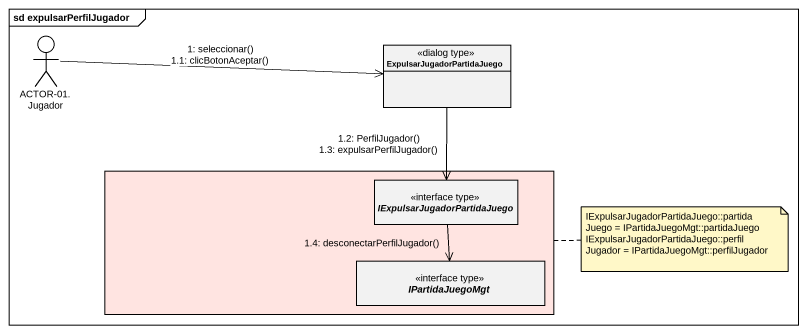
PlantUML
@startuml
mainframe sd expulsarPerfilJugador
allowmixing
hide circle
hide empty members
actor "ACTOR-01. Jugador" as ACTOR_01_Jugador
class ExpulsarJugadorPartidaJuego <<dialog type>>
rectangle " " as rectangle1 #FFE4E1 {
  interface IExpulsarJugadorPartidaJuego <<interface type>>
  interface IPartidaJuegoMgt <<interface type>>
}
ACTOR_01_Jugador -right-> ExpulsarJugadorPartidaJuego : 1: seleccionar()\n1.1: clicBotonAceptar()
ExpulsarJugadorPartidaJuego --> IExpulsarJugadorPartidaJuego : 1.2: PerfilJugador()\n1.3: expulsarPerfilJugador()
IExpulsarJugadorPartidaJuego --> IPartidaJuegoMgt : 1.4: desconectarPerfilJugador()
note right of rectangle1
  IExpulsarJugadorPartidaJuego::partidaJuego = IPartidaJuegoMgt::partidaJuego
  IExpulsarJugadorPartidaJuego::perfilJugador = IPartidaJuegoMgt::perfilJugador
end note
@enduml
